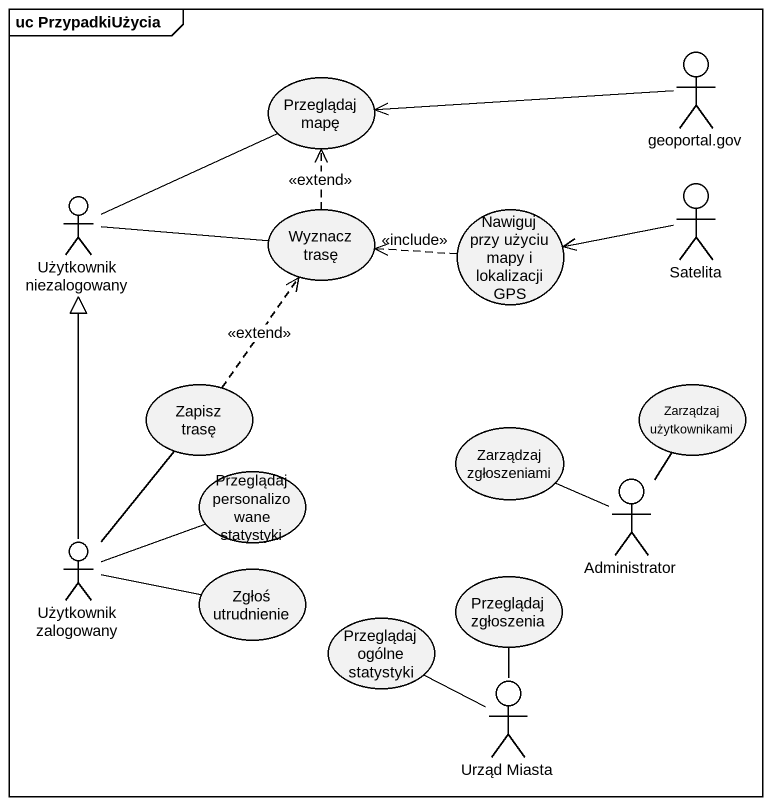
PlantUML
@startuml
mainframe uc PrzypadkiUżycia
usecase "Przeglądaj mapę" as Przeglądaj_mapę
actor "geoportal.gov" as geoportal_gov
actor "Użytkownik niezalogowany" as Użytkownik_niezalogowany
usecase "Wyznacz trasę" as Wyznacz_trasę
usecase "Nawiguj przy użyciu mapy i lokalizacji GPS" as Nawiguj_przy_użyciu_mapy_i
actor Satelita
usecase "Zapisz trasę" as Zapisz_trasę
usecase "Zarządzaj użytkownikami" as Zarządzaj_użytkownikami
usecase "Zarządzaj zgłoszeniami" as Zarządzaj_zgłoszeniami
usecase "Przeglądaj personalizowane statystyki" as Przeglądaj_personalizowane
actor Administrator
actor "Użytkownik zalogowany" as Użytkownik_zalogowany
usecase "Zgłoś utrudnienie" as Zgłoś_utrudnienie
usecase "Przeglądaj zgłoszenia" as Przeglądaj_zgłoszenia
usecase "Przeglądaj ogólne statystyki" as Przeglądaj_ogólne_statystyki
actor "Urząd Miasta" as Urząd_Miasta
geoportal_gov -left-> Przeglądaj_mapę
Użytkownik_niezalogowany -right- Przeglądaj_mapę
Użytkownik_niezalogowany -right- Wyznacz_trasę
Wyznacz_trasę .up.> Przeglądaj_mapę : <<extend>>
Nawiguj_przy_użyciu_mapy_i .left.> Wyznacz_trasę : <<include>>
Satelita -left-> Nawiguj_przy_użyciu_mapy_i
Zapisz_trasę .up.> Wyznacz_trasę : <<extend>>
Administrator -up- Zarządzaj_użytkownikami
Administrator -left- Zarządzaj_zgłoszeniami
Użytkownik_zalogowany -up-|> Użytkownik_niezalogowany
Użytkownik_zalogowany -up- Zapisz_trasę
Użytkownik_zalogowany -right- Przeglądaj_personalizowane
Użytkownik_zalogowany -right- Zgłoś_utrudnienie
Urząd_Miasta -up- Przeglądaj_zgłoszenia
Urząd_Miasta -left- Przeglądaj_ogólne_statystyki
@enduml
